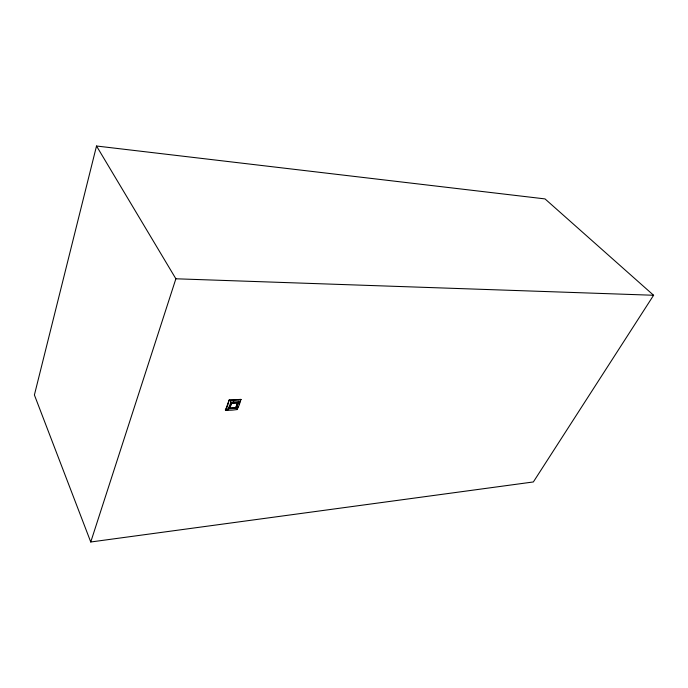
<?xml version="1.0" encoding="UTF-8"?>
<svg xmlns="http://www.w3.org/2000/svg" width="688" height="688" viewBox="0 0 688 688"><rect width="100%" height="100%" fill="white"/><g stroke="black" fill="none" stroke-linecap="round" stroke-linejoin="round"><path stroke-width="1.03" d="M96.518 146.011L34.4 394.964L90.756 541.989L533.363 481.953L653.6 295.264L545.025 198.909L96.518 146.011L175.879 278.786L90.756 541.989M229.164 399.96L227.814 404.879A52.142 24.114 88.6 0 1 227.031 406.849L225.466 410.211L230.704 410.194A52.185 30.203 19.4 0 0 233.026 410.048L237.111 409.558L238.693 406.221A51.729 24.433 88.6 0 0 239.484 404.26L240.86 399.384L229.164 399.96L225.466 410.211M230.016 404.432L230.815 402.127L230.463 401.508M237.85 403.813L238.659 401.723L238.297 401.113M231.417 402.876L229.431 408.251L235.606 407.915A24.304 11.636 88.1 0 0 237.893 403.039L237.609 402.557L231.417 402.876L231.701 403.357A24.407 11.558 88.1 0 1 229.431 408.251M237.197 403.71L237.033 404.157M229.577 405.576L228.21 408.784L236.027 408.354L237.403 405.163M236.749 404.905L236.328 405.946M238.108 406.29L237.111 409.558M238.899 404.312L240.86 399.384M236.173 406.324L235.606 407.915M236.036 408.337L235.674 407.735M230.841 402.127L238.659 401.723M237.627 403.048L238.323 402.712M234.427 408.517L235.537 407.786M234.978 408.466L235.201 407.829L229.362 408.13M238.143 403.211L237.842 404.037M229.62 407.545L228.648 408.01M228.803 407.459L229.474 407.829M241.041 399.685L236.93 400.158A52.537 29.919 19.5 0 1 234.599 400.287L229.345 400.27M225.294 409.902L228.468 409.721M231.701 403.357L237.893 403.039M228.21 408.784L227.857 408.165M175.879 278.786L653.6 295.264M237.652 403.71A46.767 22.076 88.5 0 1 237.222 404.836M230.196 404.768A47.008 22.369 87.9 0 1 229.758 405.903M233.765 402.007L233.189 402.179L233.757 402.084"/></g></svg>
